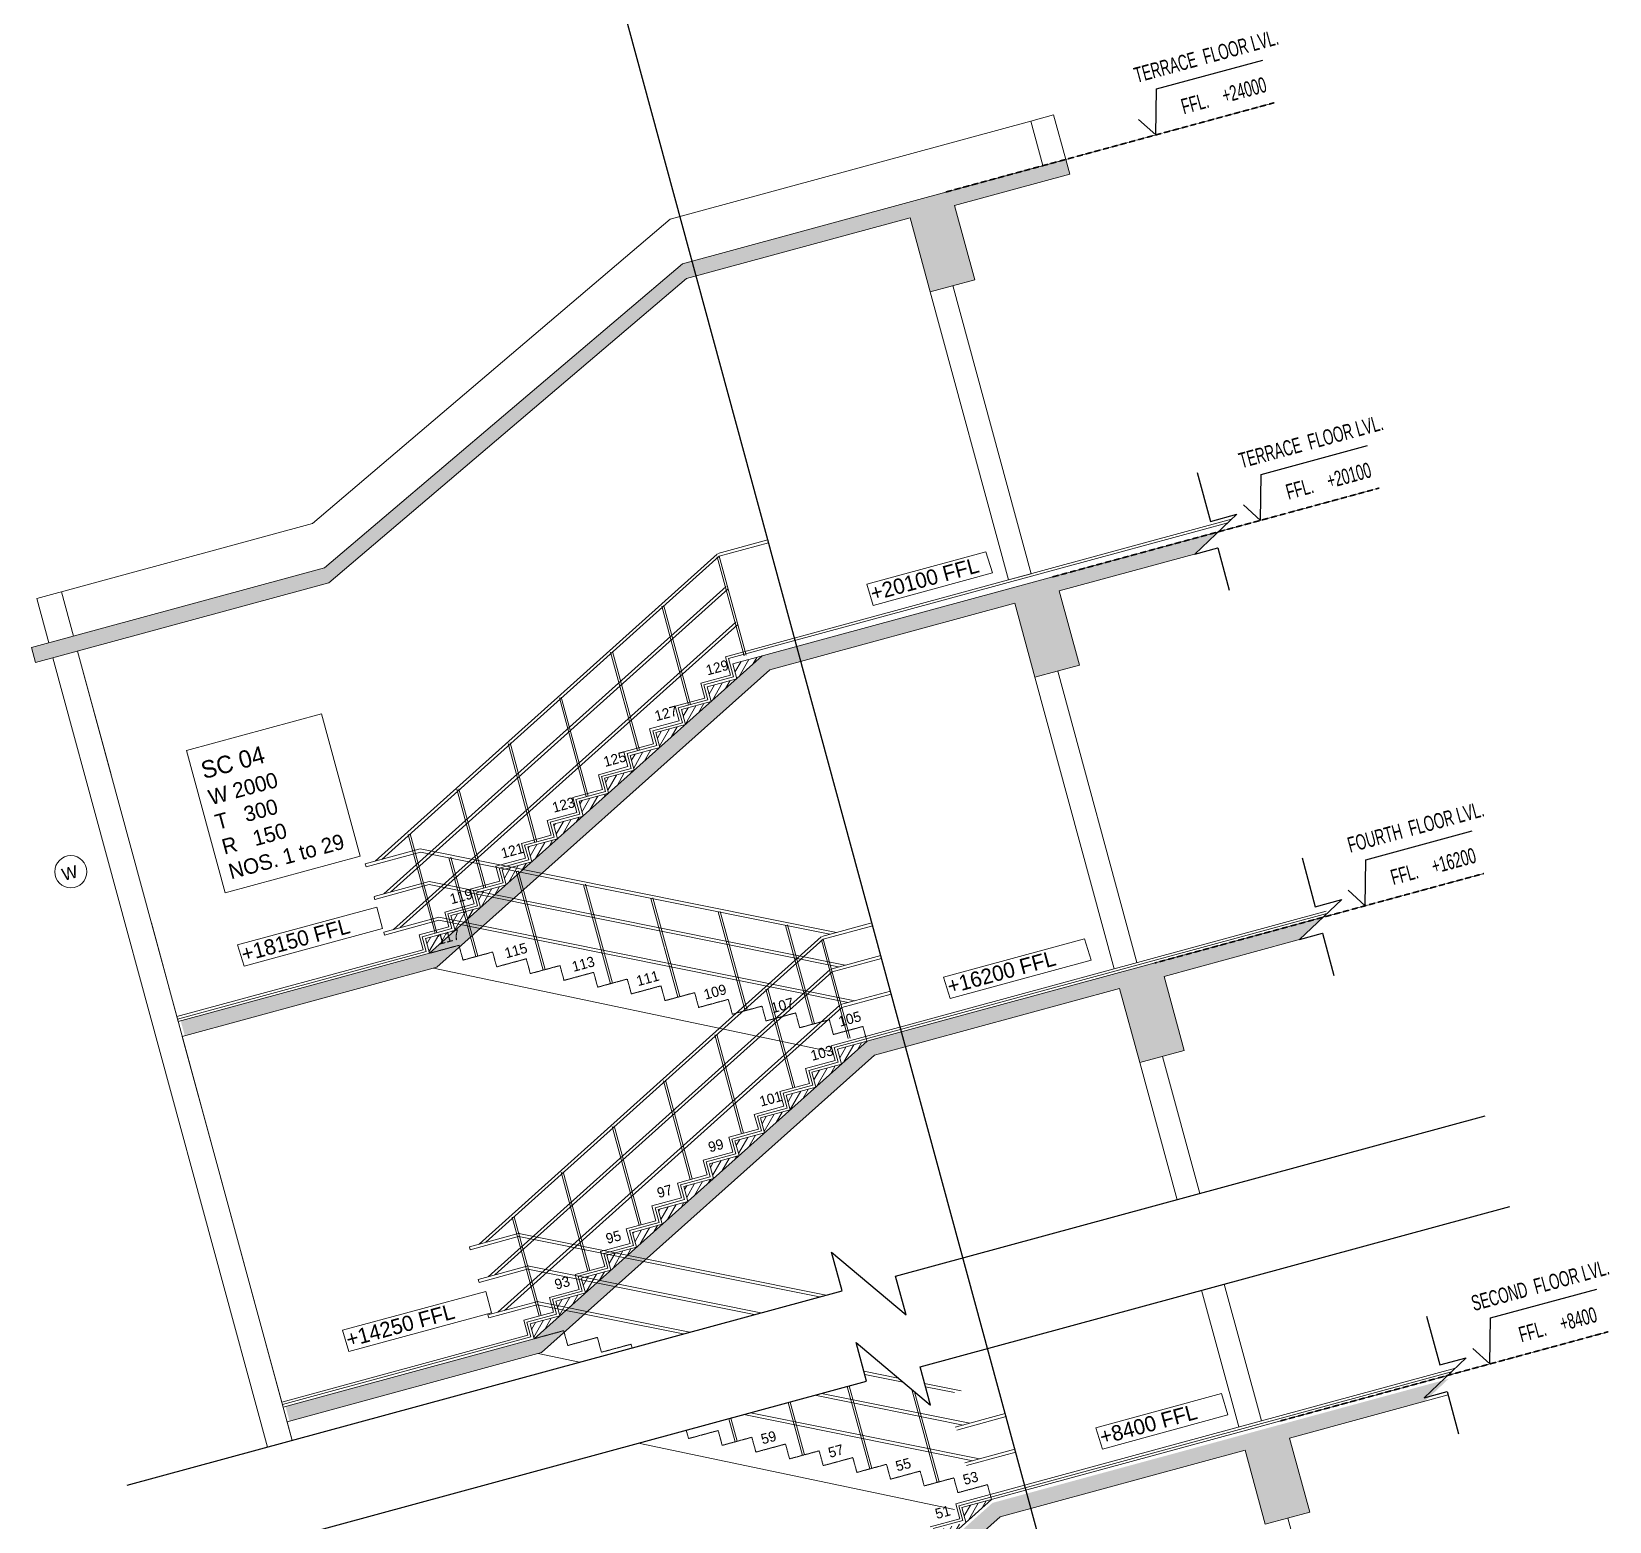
# Model space of a CAD drawing. Header units: millimetres. Extents: x -31731215 to 29997125, y -14487545 to 25622576.
# Drawn here: x 2429558 to 2443785, y -919515 to -906086 of the extents above; entities that cross this region are included whole.
import ezdxf
from ezdxf.enums import TextEntityAlignment as Align

# ---------------------------------------------------------------- set-up
doc = ezdxf.new("R2010")
doc.units = ezdxf.units.MM
doc.header["$MEASUREMENT"] = 0
doc.linetypes.add('1', pattern=[0])
doc.linetypes.add('HIDDEN', pattern=[0.375, 0.25, -0.125])
for name, color, linetype in [('18SC1', 3, 'Continuous'), ('elevation lines', 5, 'Continuous'), ('Texty', 3, 'Continuous')]:
    doc.layers.add(name, color=color, linetype=linetype)
for name, color, linetype, lineweight in [('DIMENSIONS', 2, '1', 15), ('ELEVATION', 5, 'Continuous', 9), ('HATCH', 8, '1', 18), ('SECTION', 7, 'Continuous', 35), ('Text', 11, 'Continuous', 9), ('WALL', 10, '1', 20), ('walls', 10, 'Continuous', 20)]:
    doc.layers.add(name, color=color, linetype=linetype, lineweight=lineweight)

msp = doc.modelspace()

# ---------------------------------------------------------------- hatches: boundary and pattern name
at = {"layer": 'HATCH'}
h = msp.add_hatch(dxfattribs=at)
h.set_pattern_fill('AR-CONC', color=256, scale=36.923077, angle=15.2086876)
h.set_pattern_definition([(65.208688, (2851691.3, -484812.11), (261.637476, 47.11697), [27.69231, -304.61538]), (10.20869, (2851691.3, -484812.1), (-122.29606, 254.5656), [22.15385, -243.69231]), (115.66013, (2851713.1, -484808.19), (139.34141, 301.68257), [23.53484, -258.88324]), (61.39289, (2851671.93, -484740.85), (396.28971, 44.40112), [41.53846, -456.92308]), (111.84432, (2851704.96, -484737.15), (238.6638, 437.61112), [35.30228, -388.32508]), (6.39285, (2851671.93, -484740.85), (238.6638, 437.61112), [33.23077, -365.53846]), (36.208688, (2851712.4, -484748.98), (251.67605, -85.634936), [27.69231, -304.61538]), (341.20869, (2851712.4, -484748.98), (16.4533, 281.9384), [22.15385, -243.69231]), (86.66013, (2851733.38, -484756.12), (268.12935, 196.30346), [23.53484, -258.88324]), (52.708688, (2851691.31, -484812.11), (-27.912331, 119.787612), [0, -240.73846, 0, -247.384615, 0, -244.615385]), (22.708688, (2851691.3, -484812.11), (55.5278, 166.010068), [0, -141.046154, 0, -235.2, 0, -93.23077]), (342.708688, (2851611.85, -484833.71), (192.385171, 43.671009), [0, -92.307692, 0, -288, 0, -382.153846]), (332.708688, (2851576.22, -484843.4), (198.092304, 92.15609), [0, -120, 0, -191.26154, 0, -271.384615])])
h.paths.add_polyline_path([(2432200.858, -910920.345), (2429558.338, -911638.732), (2429594.661, -911772.344), (2432237.181, -911053.957), (2435462.212, -908311.881), (2437479.448, -907763.481), (2437661.064, -908431.542), (2438061.901, -908322.572), (2437880.284, -907654.511), (2438918.337, -907372.31), (2438882.013, -907238.697), (2435425.889, -908178.268)])
h = msp.add_hatch(dxfattribs=at)
h.set_pattern_fill('AR-CONC', color=256, scale=36.923077, angle=15.2086876)
h.set_pattern_definition([(65.208688, (2851691.3, -484812.11), (261.637476, 47.11697), [27.69231, -304.61538]), (10.20869, (2851691.3, -484812.1), (-122.29606, 254.5656), [22.15385, -243.69231]), (115.66013, (2851713.1, -484808.19), (139.34141, 301.68257), [23.53484, -258.88324]), (61.39289, (2851671.93, -484740.85), (396.28971, 44.40112), [41.53846, -456.92308]), (111.84432, (2851704.96, -484737.15), (238.6638, 437.61112), [35.30228, -388.32508]), (6.39285, (2851671.93, -484740.85), (238.6638, 437.61112), [33.23077, -365.53846]), (36.208688, (2851712.4, -484748.98), (251.67605, -85.634936), [27.69231, -304.61538]), (341.20869, (2851712.4, -484748.98), (16.4533, 281.9384), [22.15385, -243.69231]), (86.66013, (2851733.38, -484756.12), (268.12935, 196.30346), [23.53484, -258.88324]), (52.708688, (2851691.31, -484812.11), (-27.912331, 119.787612), [0, -240.73846, 0, -247.384615, 0, -244.615385]), (22.708688, (2851691.3, -484812.11), (55.5278, 166.010068), [0, -141.046154, 0, -235.2, 0, -93.23077]), (342.708688, (2851611.85, -484833.71), (192.385171, 43.671009), [0, -92.307692, 0, -288, 0, -382.153846]), (332.708688, (2851576.22, -484843.4), (198.092304, 92.15609), [0, -120, 0, -191.26154, 0, -271.384615])])
h.paths.add_polyline_path([(2433421.92, -914332.792), (2433145.266, -914394.261), (2430903.582, -915003.678), (2430939.906, -915137.29), (2433213.131, -914519.299)])
h.paths.add_polyline_path([(2440045.681, -910796.493), (2440258.016, -910595.282), (2436146.978, -911712.895), (2433145.266, -914394.261), (2433421.92, -914332.792), (2436214.843, -911837.933), (2438423.855, -911237.398), (2438605.472, -911905.458), (2439006.309, -911796.488), (2438824.692, -911128.428)])
h = msp.add_hatch(dxfattribs=at)
h.set_pattern_fill('ANSI31', color=256, scale=415.384615, angle=15.2086876)
h.set_pattern_definition([(60.208688, (2882054.92, -445031.09), (-45.0609645, 25.797585), [])])
h.paths.add_polyline_path([(2433376.167, -914188.002), (2433108.942, -914260.649), (2433145.266, -914394.261)])
h.paths.add_polyline_path([(2433607.068, -913981.743), (2433339.843, -914054.39), (2433376.167, -914188.002)])
h.paths.add_polyline_path([(2433837.969, -913775.484), (2433570.744, -913848.131), (2433607.068, -913981.743)])
h.paths.add_polyline_path([(2434068.87, -913569.226), (2433801.645, -913641.872), (2433837.969, -913775.484)])
h.paths.add_polyline_path([(2434299.771, -913362.967), (2434032.546, -913435.613), (2434068.87, -913569.226)])
h.paths.add_polyline_path([(2434530.672, -913156.708), (2434263.447, -913229.354), (2434299.771, -913362.967)])
h.paths.add_polyline_path([(2434761.572, -912950.449), (2434494.348, -913023.096), (2434530.672, -913156.708)])
h.paths.add_polyline_path([(2434992.473, -912744.19), (2434725.249, -912816.837), (2434761.572, -912950.449)])
h.paths.add_polyline_path([(2435223.374, -912537.931), (2434956.15, -912610.578), (2434992.473, -912744.19)])
h.paths.add_polyline_path([(2435454.275, -912331.672), (2435187.051, -912404.319), (2435223.374, -912537.931)])
h.paths.add_polyline_path([(2435685.176, -912125.413), (2435417.952, -912198.06), (2435454.275, -912331.672)])
h.paths.add_polyline_path([(2435916.077, -911919.154), (2435648.853, -911991.801), (2435685.176, -912125.413)])
h.paths.add_polyline_path([(2436146.978, -911712.895), (2435879.754, -911785.542), (2435916.077, -911919.154)])
h = msp.add_hatch(dxfattribs=at)
h.set_pattern_fill('AR-CONC', color=256, scale=36.923077, angle=15.2086876)
h.set_pattern_definition([(65.208688, (2852635.71, -488286.03), (261.637476, 47.11697), [27.69231, -304.61538]), (10.20869, (2852635.71, -488286.03), (-122.29606, 254.5656), [22.15385, -243.69231]), (115.66013, (2852657.52, -488282.1), (139.34141, 301.68257), [23.53484, -258.88324]), (61.39289, (2852616.34, -488214.77), (396.28971, 44.40112), [41.53846, -456.92308]), (111.84432, (2852649.37, -488211.07), (238.6638, 437.61112), [35.30228, -388.32508]), (6.39285, (2852616.34, -488214.77), (238.6638, 437.61112), [33.23077, -365.53846]), (36.208688, (2852656.81, -488222.9), (251.67605, -85.634936), [27.69231, -304.61538]), (341.20869, (2852656.81, -488222.9), (16.4533, 281.9384), [22.15385, -243.69231]), (86.66013, (2852677.8, -488230.03), (268.12935, 196.30346), [23.53484, -258.88324]), (52.708688, (2852635.71, -488286.03), (-27.912331, 119.787612), [0, -240.73846, 0, -247.384615, 0, -244.615385]), (22.708688, (2852635.71, -488286.03), (55.5278, 166.010068), [0, -141.046154, 0, -235.2, 0, -93.23077]), (342.708688, (2852556.26, -488307.63), (192.385171, 43.671009), [0, -92.307692, 0, -288, 0, -382.153846]), (332.708688, (2852520.63, -488317.31), (198.092304, 92.15609), [0, -120, 0, -191.26154, 0, -271.384615])])
h.paths.add_polyline_path([(2434366.328, -917806.708), (2434089.674, -917868.177), (2431847.99, -918477.594), (2431884.313, -918611.207), (2434157.539, -917993.215)])
h.paths.add_polyline_path([(2440990.089, -914270.41), (2441202.423, -914069.198), (2437091.386, -915186.812), (2434089.674, -917868.177), (2434366.328, -917806.708), (2437159.251, -915311.849), (2439368.263, -914711.314), (2439549.88, -915379.375), (2439950.716, -915270.405), (2439769.1, -914602.344)])
h = msp.add_hatch(dxfattribs=at)
h.set_pattern_fill('ANSI31', color=256, scale=415.384615, angle=15.2086876)
h.set_pattern_definition([(60.208688, (2882999.326, -448505.005), (-45.0609645, 25.797585), [])])
h.paths.add_polyline_path([(2434320.575, -917661.919), (2434053.35, -917734.565), (2434089.674, -917868.177)])
h.paths.add_polyline_path([(2434551.476, -917455.66), (2434284.251, -917528.306), (2434320.575, -917661.919)])
h.paths.add_polyline_path([(2434782.376, -917249.401), (2434515.152, -917322.047), (2434551.476, -917455.66)])
h.paths.add_polyline_path([(2435013.277, -917043.142), (2434746.053, -917115.789), (2434782.376, -917249.401)])
h.paths.add_polyline_path([(2435244.178, -916836.883), (2434976.954, -916909.53), (2435013.277, -917043.142)])
h.paths.add_polyline_path([(2435475.079, -916630.624), (2435207.855, -916703.271), (2435244.178, -916836.883)])
h.paths.add_polyline_path([(2435705.98, -916424.365), (2435438.756, -916497.012), (2435475.079, -916630.624)])
h.paths.add_polyline_path([(2435936.881, -916218.106), (2435669.657, -916290.753), (2435705.98, -916424.365)])
h.paths.add_polyline_path([(2436167.782, -916011.847), (2435900.558, -916084.494), (2435936.881, -916218.106)])
h.paths.add_polyline_path([(2436398.683, -915805.588), (2436131.459, -915878.235), (2436167.782, -916011.847)])
h.paths.add_polyline_path([(2436629.584, -915599.329), (2436362.36, -915671.976), (2436398.683, -915805.588)])
h.paths.add_polyline_path([(2436860.485, -915393.07), (2436593.261, -915465.717), (2436629.584, -915599.329)])
h.paths.add_polyline_path([(2437091.386, -915186.812), (2436824.162, -915259.458), (2436860.485, -915393.07)])
h = msp.add_hatch(dxfattribs=at)
h.set_pattern_fill('AR-CONC', color=256, scale=36.923077, angle=15.2086876)
h.set_pattern_definition([(65.208688, (2853766.97, -492447.25), (261.637476, 47.11697), [27.69231, -304.61538]), (10.20869, (2853766.97, -492447.25), (-122.29606, 254.5656), [22.15385, -243.69231]), (115.66013, (2853788.77, -492443.32), (139.34141, 301.68257), [23.53484, -258.88324]), (61.39289, (2853747.6, -492376), (396.28971, 44.40112), [41.53846, -456.92308]), (111.84432, (2853780.62, -492372.3), (238.6638, 437.61112), [35.30228, -388.32508]), (6.39285, (2853747.6, -492376), (238.6638, 437.61112), [33.23077, -365.53846]), (36.208688, (2853788.07, -492384.11), (251.67605, -85.634936), [27.69231, -304.61538]), (341.20869, (2853788.07, -492384.11), (16.4533, 281.9384), [22.15385, -243.69231]), (86.66013, (2853809.04, -492391.25), (268.12935, 196.30346), [23.53484, -258.88324]), (52.708688, (2853766.97, -492447.245), (-27.912331, 119.787612), [0, -240.73846, 0, -247.384615, 0, -244.615385]), (22.708688, (2853766.97, -492447.25), (55.5278, 166.010068), [0, -141.046154, 0, -235.2, 0, -93.23077]), (342.708688, (2853687.51, -492468.85), (192.385171, 43.671009), [0, -92.307692, 0, -288, 0, -382.153846]), (332.708688, (2853651.88, -492478.53), (198.092304, 92.15609), [0, -120, 0, -191.26154, 0, -271.384615])])
h.paths.add_polyline_path([(2435497.583, -921967.925), (2435220.929, -922029.395), (2432979.245, -922638.812), (2433015.569, -922772.424), (2435288.794, -922154.432)])
h.paths.add_polyline_path([(2442121.344, -918431.627), (2442333.679, -918230.415), (2438222.641, -919348.029), (2435220.929, -922029.395), (2435497.583, -921967.925), (2438290.506, -919473.066), (2440499.518, -918872.531), (2440681.135, -919540.592), (2441081.972, -919431.622), (2440900.355, -918763.561)])
h = msp.add_hatch(dxfattribs=at)
h.set_pattern_fill('ANSI31', color=256, scale=415.384615, angle=15.2086876)
h.set_pattern_definition([(60.208688, (2884122.106, -452635.046), (-45.0609645, 25.797585), [])])
h.paths.add_polyline_path([(2435443.354, -921791.96), (2435176.13, -921864.606), (2435212.453, -921998.218)])
h.paths.add_polyline_path([(2435674.255, -921585.701), (2435407.031, -921658.347), (2435443.354, -921791.96)])
h.paths.add_polyline_path([(2435905.156, -921379.442), (2435637.932, -921452.088), (2435674.255, -921585.701)])
h.paths.add_polyline_path([(2436136.057, -921173.183), (2435868.833, -921245.83), (2435905.156, -921379.442)])
h.paths.add_polyline_path([(2436366.958, -920966.924), (2436099.734, -921039.571), (2436136.057, -921173.183)])
h.paths.add_polyline_path([(2436597.859, -920760.665), (2436330.635, -920833.312), (2436366.958, -920966.924)])
h.paths.add_polyline_path([(2436828.76, -920554.406), (2436561.536, -920627.053), (2436597.859, -920760.665)])
h.paths.add_polyline_path([(2437059.661, -920348.147), (2436792.437, -920420.794), (2436828.76, -920554.406)])
h.paths.add_polyline_path([(2437290.562, -920141.888), (2437023.338, -920214.535), (2437059.661, -920348.147)])
h.paths.add_polyline_path([(2437521.463, -919935.629), (2437254.239, -920008.276), (2437290.562, -920141.888)])
h.paths.add_polyline_path([(2437752.364, -919729.37), (2437485.14, -919802.017), (2437521.463, -919935.629)])
h.paths.add_polyline_path([(2437983.265, -919523.111), (2437716.04, -919595.758), (2437752.364, -919729.37)])
h.paths.add_polyline_path([(2438214.166, -919316.853), (2437946.941, -919389.499), (2437983.265, -919523.111)])

# ---------------------------------------------------------------- linework, layer by layer
at = {"layer": '18SC1'}
for p, q in [((2439694.474, -907017.825), (2439540.108, -906878.634)), ((2440638.881, -910491.741), (2440484.515, -910352.55)), ((2441583.289, -913965.657), (2441428.923, -913826.466)), ((2442706.069, -918095.698), (2442551.703, -917956.507))]:
    msp.add_line(p, q, dxfattribs=at)
for points in [[(2439694.474, -907017.825), (2439700.326, -906603.162), (2440658.515, -906342.672)], [(2440638.881, -910491.741), (2440644.734, -910077.079), (2441602.923, -909816.588)], [(2441583.289, -913965.657), (2441589.142, -913550.995), (2442547.331, -913290.505)], [(2442706.069, -918095.698), (2442711.922, -917681.036), (2443670.111, -917420.546)]]:
    msp.add_lwpolyline(points, dxfattribs=at)
at = {"layer": 'ELEVATION', "color": 6}
for p, q in [((2436196.494, -910668.082, 0), (2435744.634, -910790.923, 0)), ((2435758.207, -910815.93, 0), (2436203.581, -910694.852, 0)), ((2436203.581, -910694.852, 0), (2436196.316, -910668.13, 0)), ((2432655.775, -913563.819, 0), (2435739.708, -910795.323, 0)), ((2432715.235, -913547.654, 0), (2435758.207, -910815.93, 0)), ((2435982.548, -911711.521, 0), (2435740.392, -910820.773, 0)), ((2435982.548, -911711.521, 0), (2435740.392, -910820.773, 0)), ((2436000.363, -911706.678, 0), (2435758.207, -910815.93, 0)), ((2436000.363, -911706.678, 0), (2435758.207, -910815.93, 0)), ((2432735.686, -913857.765, 0), (2435819.619, -911089.27, 0)), ((2432795.147, -913841.601, 0), (2435838.119, -911109.877, 0)), ((2435482.712, -912156.54, 0), (2435240.556, -911265.792, 0)), ((2435482.712, -912156.54, 0), (2435240.556, -911265.792, 0)), ((2435500.526, -912151.697, 0), (2435258.371, -911260.949, 0)), ((2435500.526, -912151.697, 0), (2435258.371, -911260.949, 0)), ((2432822.862, -914178.434, 0), (2435906.796, -911409.939, 0)), ((2432882.323, -914162.27, 0), (2435925.295, -911430.546, 0)), ((2435020.91, -912569.058, 0), (2434778.754, -911678.31, 0)), ((2435020.91, -912569.058, 0), (2434778.754, -911678.31, 0)), ((2435038.725, -912564.215, 0), (2434796.569, -911673.467, 0)), ((2435038.725, -912564.215, 0), (2434796.569, -911673.467, 0)), ((2434559.108, -912981.576, 0), (2434316.952, -912090.828, 0)), ((2434559.108, -912981.576, 0), (2434316.952, -912090.828, 0)), ((2434576.923, -912976.733, 0), (2434334.767, -912085.985, 0)), ((2434576.923, -912976.733, 0), (2434334.767, -912085.985, 0)), ((2434097.306, -913394.094, 0), (2433855.15, -912503.346, 0)), ((2434097.306, -913394.094, 0), (2433855.15, -912503.346, 0)), ((2434115.121, -913389.25, 0), (2433872.965, -912498.503, 0)), ((2434115.121, -913389.25, 0), (2433872.965, -912498.503, 0)), ((2433635.504, -913806.611, 0), (2433393.348, -912915.864, 0)), ((2433635.504, -913806.611, 0), (2433393.348, -912915.864, 0)), ((2433653.319, -913801.768, 0), (2433411.163, -912911.021, 0)), ((2433653.319, -913801.768, 0), (2433411.163, -912911.021, 0)), ((2433195.971, -914213.075, 0), (2432953.815, -913322.328, 0)), ((2433195.971, -914213.075, 0), (2432953.815, -913322.328, 0)), ((2433213.786, -914208.232, 0), (2432971.63, -913317.484, 0)), ((2433213.786, -914208.232, 0), (2432971.63, -913317.484, 0)), ((2432566.7, -913588.034, 0), (2433063.097, -913453.085, 0)), ((2436815.114, -914206.651, 0), (2433063.097, -913453.085, 0)), ((2432574.142, -913614.708, 0), (2432566.878, -913587.986, 0)), ((2433064.054, -913481.523, 0), (2432574.142, -913614.708, 0)), ((2436755.361, -914222.895, 0), (2433064.054, -913481.523, 0)), ((2433563.718, -914423.989, 0), (2433321.562, -913533.241, 0)), ((2433563.718, -914423.989, 0), (2433321.562, -913533.241, 0)), ((2433581.533, -914419.146, 0), (2433339.377, -913528.398, 0)), ((2433581.533, -914419.146, 0), (2433339.377, -913528.398, 0)), ((2432646.612, -913881.981, 0), (2433143.009, -913747.032, 0)), ((2436895.025, -914500.598, 0), (2433143.009, -913747.032, 0)), ((2434170.813, -914545.92, 0), (2433928.658, -913655.172, 0)), ((2434170.813, -914545.92, 0), (2433928.658, -913655.172, 0)), ((2434188.628, -914541.077, 0), (2433946.473, -913650.329, 0)), ((2434188.628, -914541.077, 0), (2433946.473, -913650.329, 0)), ((2432654.675, -913910.939, 0), (2432647.41, -913884.216, 0)), ((2433143.965, -913775.469, 0), (2432654.054, -913908.655, 0)), ((2436835.272, -914516.842, 0), (2433143.965, -913775.469, 0)), ((2434777.909, -914667.851, 0), (2434535.753, -913777.103, 0)), ((2434777.909, -914667.851, 0), (2434535.753, -913777.103, 0)), ((2434795.724, -914663.008, 0), (2434553.568, -913772.26, 0)), ((2434795.724, -914663.008, 0), (2434553.568, -913772.26, 0)), ((2435385.004, -914789.782, 0), (2435142.848, -913899.034, 0)), ((2435385.004, -914789.782, 0), (2435142.848, -913899.034, 0)), ((2435402.819, -914784.938, 0), (2435160.663, -913894.191, 0)), ((2435402.819, -914784.938, 0), (2435160.663, -913894.191, 0)), ((2435992.1, -914911.712, 0), (2435749.944, -914020.965, 0)), ((2435992.1, -914911.712, 0), (2435749.944, -914020.965, 0)), ((2436009.915, -914906.869, 0), (2435767.759, -914016.121, 0)), ((2436009.915, -914906.869, 0), (2435767.759, -914016.121, 0)), ((2432733.788, -914202.65, 0), (2433230.185, -914067.701, 0)), ((2433231.141, -914096.139, 0), (2432741.23, -914229.324, 0)), ((2436982.201, -914821.267, 0), (2433230.185, -914067.701, 0)), ((2436922.448, -914837.511, 0), (2433231.141, -914096.139, 0)), ((2436599.195, -915033.643, 0), (2436357.039, -914142.895, 0)), ((2436599.195, -915033.643, 0), (2436357.039, -914142.895, 0)), ((2436617.01, -915028.8, 0), (2436374.854, -914138.052, 0)), ((2436617.01, -915028.8, 0), (2436374.854, -914138.052, 0)), ((2437135.294, -914119.608, 0), (2436683.434, -914242.449, 0)), ((2436697.007, -914267.456, 0), (2437142.381, -914146.379, 0)), ((2437142.381, -914146.379, 0), (2437135.117, -914119.656, 0)), ((2432741.851, -914231.608, 0), (2432734.586, -914204.885, 0)), ((2433594.575, -917015.345, 0), (2436678.508, -914246.85, 0)), ((2433654.036, -916999.18, 0), (2436697.007, -914267.456, 0)), ((2436921.348, -915163.047, 0), (2436679.192, -914272.3, 0)), ((2436921.348, -915163.047, 0), (2436679.192, -914272.3, 0)), ((2436939.163, -915158.204, 0), (2436697.007, -914267.456, 0)), ((2436939.163, -915158.204, 0), (2436697.007, -914267.456, 0)), ((2437215.206, -914413.555, 0), (2436763.346, -914536.396, 0)), ((2436776.919, -914561.403, 0), (2437222.293, -914440.325, 0)), ((2437222.293, -914440.325, 0), (2437215.028, -914413.603, 0)), ((2433674.487, -917309.291, 0), (2436758.42, -914540.796, 0)), ((2433733.947, -917293.127, 0), (2436776.919, -914561.403, 0)), ((2436421.512, -915608.066, 0), (2436179.356, -914717.319, 0)), ((2436421.512, -915608.066, 0), (2436179.356, -914717.319, 0)), ((2436439.327, -915603.223, 0), (2436197.171, -914712.475, 0)), ((2436439.327, -915603.223, 0), (2436197.171, -914712.475, 0)), ((2437302.382, -914734.224, 0), (2436850.522, -914857.065, 0)), ((2437309.469, -914760.995, 0), (2437302.204, -914734.272, 0)), ((2433761.663, -917629.961, 0), (2436845.596, -914861.466, 0)), ((2433821.123, -917613.796, 0), (2436864.095, -914882.072, 0)), ((2436864.095, -914882.072, 0), (2437309.469, -914760.995, 0)), ((2435959.71, -916020.584, 0), (2435717.554, -915129.836, 0)), ((2435959.71, -916020.584, 0), (2435717.554, -915129.836, 0)), ((2435977.525, -916015.741, 0), (2435735.369, -915124.993, 0)), ((2435977.525, -916015.741, 0), (2435735.369, -915124.993, 0)), ((2435497.908, -916433.102, 0), (2435255.752, -915542.354, 0)), ((2435497.908, -916433.102, 0), (2435255.752, -915542.354, 0)), ((2435515.723, -916428.259, 0), (2435273.567, -915537.511, 0)), ((2435515.723, -916428.259, 0), (2435273.567, -915537.511, 0)), ((2435036.106, -916845.62, 0), (2434793.95, -915954.872, 0)), ((2435036.106, -916845.62, 0), (2434793.95, -915954.872, 0)), ((2435053.921, -916840.777, 0), (2434811.765, -915950.029, 0)), ((2435053.921, -916840.777, 0), (2434811.765, -915950.029, 0)), ((2434574.304, -917258.138, 0), (2434332.148, -916367.39, 0)), ((2434574.304, -917258.138, 0), (2434332.148, -916367.39, 0)), ((2434592.119, -917253.294, 0), (2434349.963, -916362.547, 0)), ((2434592.119, -917253.294, 0), (2434349.963, -916362.547, 0)), ((2434134.771, -917664.602, 0), (2433892.615, -916773.854, 0)), ((2434134.771, -917664.602, 0), (2433892.615, -916773.854, 0)), ((2434152.586, -917659.758, 0), (2433910.43, -916769.011, 0)), ((2434152.586, -917659.758, 0), (2433910.43, -916769.011, 0)), ((2433505.5, -917039.56, 0), (2433957.36, -916916.719, 0)), ((2433958.317, -916945.157, 0), (2433512.943, -917066.234, 0)), ((2436722.608, -917475.082, 0), (2433951.052, -916918.434, 0)), ((2436662.855, -917491.326, 0), (2433952.008, -916946.871, 0)), ((2433512.943, -917066.234, 0), (2433505.678, -917039.512, 0)), ((2433585.412, -917333.507, 0), (2434037.272, -917210.666, 0)), ((2434038.228, -917239.103, 0), (2433592.854, -917360.181, 0)), ((2436134.715, -917634.904, 0), (2434030.963, -917212.381, 0)), ((2436074.962, -917651.149, 0), (2434031.92, -917240.818, 0)), ((2433592.854, -917360.181, 0), (2433585.589, -917333.459, 0)), ((2433672.588, -917654.176, 0), (2434124.448, -917531.335, 0)), ((2434125.404, -917559.772, 0), (2433680.03, -917680.85, 0)), ((2435493.376, -917809.257, 0), (2434118.139, -917533.05, 0)), ((2435433.623, -917825.501, 0), (2434119.096, -917561.487, 0)), ((2433680.03, -917680.85, 0), (2433672.766, -917654.128, 0)), ((2437373.18, -918223.062, 0), (2437062.661, -918160.697, 0)), ((2437115.326, -919041.632, 0), (2436913.448, -918299.045, 0)), ((2437115.326, -919041.632, 0), (2436913.448, -918299.045, 0)), ((2437133.141, -919036.789, 0), (2436931.263, -918294.201, 0)), ((2437133.141, -919036.789, 0), (2436931.263, -918294.201, 0)), ((2437417.219, -918260.153, 0), (2437070.783, -918190.573, 0)), ((2437938.34, -918336.571, 0), (2437610.585, -918270.743, 0)), ((2437878.587, -918352.815, 0), (2437618.707, -918300.62, 0)), ((2438265.161, -918276.42, 0), (2438257.896, -918249.697, 0)), ((2436508.23, -918919.701, 0), (2436379, -918444.338, 0)), ((2436508.23, -918919.701, 0), (2436379, -918444.338, 0)), ((2436526.045, -918914.858, 0), (2436396.815, -918439.495, 0)), ((2436526.045, -918914.858, 0), (2436396.815, -918439.495, 0)), ((2437958.498, -918646.762, 0), (2436621.875, -918378.311, 0)), ((2438018.251, -918630.518, 0), (2436681.629, -918362.066, 0)), ((2437722.421, -919163.563, 0), (2437494.522, -918325.258, 0)), ((2437722.421, -919163.563, 0), (2437494.522, -918325.258, 0)), ((2437740.236, -919158.72, 0), (2437519.335, -918346.155, 0)), ((2437740.236, -919158.72, 0), (2437519.335, -918346.155, 0)), ((2435901.135, -918797.77, 0), (2435844.551, -918589.632, 0)), ((2435901.135, -918797.77, 0), (2435844.551, -918589.632, 0)), ((2435918.95, -918792.927, 0), (2435862.366, -918584.788, 0)), ((2435918.95, -918792.927, 0), (2435862.366, -918584.788, 0)), ((2438045.674, -918967.431, 0), (2435980.537, -918552.663, 0)), ((2438105.427, -918951.187, 0), (2436040.29, -918536.419, 0)), ((2438337.985, -918543.596, 0), (2437886.126, -918666.437, 0)), ((2437899.699, -918691.444, 0), (2438345.073, -918570.366, 0)), ((2438345.073, -918570.366, 0), (2438337.808, -918543.644, 0)), ((2438425.162, -918864.265, 0), (2437973.302, -918987.106, 0)), ((2438432.249, -918891.036, 0), (2438424.984, -918864.313, 0)), ((2437986.875, -919012.113, 0), (2438432.249, -918891.036, 0))]:
    msp.add_line(p, q, dxfattribs=at)
at = {"layer": 'ELEVATION'}
for p, q in [((2433181.589, -914527.873), (2436756.678, -915277.804, 0)), ((2431220.3, -916256.788), (2431583.534, -917592.909)), ((2434125.997, -918001.79, 0), (2434498.069, -918079.838, 0)), ((2435031.964, -918810.539, 0), (2437879.457, -919407.845, 0))]:
    msp.add_line(p, q, dxfattribs=at)
msp.add_lwpolyline([(2429605.959, -911195.325), (2432091.888, -910519.509), (2435316.919, -907777.432), (2438568.171, -906893.557)], dxfattribs=at)
at = {"layer": 'ELEVATION', "linetype": 'HIDDEN', "elevation": 0}
for points in [[(2436787.392, -915125.967), (2436751.069, -914992.355), (2436483.844, -915065.002), (2436447.521, -914931.39), (2436180.297, -915004.037), (2436143.973, -914870.425), (2435876.749, -914943.071), (2435840.425, -914809.459), (2435573.201, -914882.106), (2435536.878, -914748.494), (2435269.653, -914821.14), (2435233.33, -914687.528), (2434966.106, -914760.175), (2434929.782, -914626.563), (2434662.558, -914699.21), (2434626.235, -914565.597), (2434359.01, -914638.244), (2434322.687, -914504.632), (2434055.463, -914577.279), (2434019.139, -914443.667), (2433751.915, -914516.313), (2433715.592, -914382.701), (2433448.367, -914455.348), (2433412.044, -914321.736), (2433145.266, -914394.261)], [(2436786.946, -915126.089), (2437054.17, -915053.442), (2437090.493, -915187.054)], [(2434972.587, -917950.837), (2434963.547, -917917.583), (2434696.323, -917990.23), (2434659.999, -917856.617), (2434392.775, -917929.264), (2434356.452, -917795.652), (2434089.674, -917868.177)], [(2437910.172, -919256.008), (2437873.848, -919122.396), (2437606.624, -919195.043), (2437570.301, -919061.431), (2437303.076, -919134.078), (2437266.753, -919000.466), (2436999.529, -919073.112), (2436963.205, -918939.5), (2436695.981, -919012.147), (2436659.658, -918878.535), (2436392.433, -918951.181), (2436356.11, -918817.569), (2436088.885, -918890.216), (2436052.562, -918756.604), (2435785.338, -918829.251), (2435749.014, -918695.638), (2435481.79, -918768.285), (2435461.53, -918693.759)], [(2437909.725, -919256.13), (2438176.95, -919183.483), (2438213.273, -919317.095)]]:
    msp.add_lwpolyline(points, dxfattribs=at)
at = {"layer": 'elevation lines', "color": 2}
for p, q in [((2437348.054, -917305.05), (2442664.549, -915859.725)), ((2437569.772, -918120.619), (2442886.267, -916675.293))]:
    msp.add_line(p, q, dxfattribs=at)
at = {"layer": 'elevation lines', "color": 2, "elevation": 0}
for points in [[(2440068.889, -910060.769), (2440188.443, -910500.537), (2440426.21, -910435.898), (2440045.681, -910796.493), (2440253.539, -910739.986), (2440356.894, -911120.169)], [(2441013.296, -913534.685), (2441132.85, -913974.453), (2441370.618, -913909.815), (2440990.089, -914270.41), (2441197.946, -914213.902), (2441301.302, -914594.085)], [(2442136.076, -917664.726), (2442255.63, -918104.494), (2442493.397, -918039.856), (2442112.869, -918400.451), (2442320.726, -918343.943), (2442424.081, -918724.126)]]:
    msp.add_lwpolyline(points, dxfattribs=at)
at = {"layer": 'elevation lines', "color": 2}
for points in [[(2430420.709, -919188.296), (2436865.697, -917436.182), (2436770.724, -917086.834), (2437442.552, -917652.652), (2437348.054, -917305.05)], [(2430642.427, -920003.865), (2437087.414, -918251.751), (2436992.442, -917902.403), (2437664.27, -918468.22), (2437569.772, -918120.619)]]:
    msp.add_lwpolyline(points, dxfattribs=at)
at = {"layer": 'SECTION', "color": 8, "linetype": 'HIDDEN', "ltscale": 8}
for p, q in [((2437797.201, -907533.611), (2440763.083, -906727.316)), ((2438741.609, -911007.527), (2441707.491, -910201.232)), ((2439686.017, -914481.444), (2442651.899, -913675.148)), ((2440808.796, -918611.485), (2443774.679, -917805.189))]:
    msp.add_line(p, q, dxfattribs=at)
at = {"layer": 'Text'}
for points in [[(2437088.067, -911066.557), (2438163.366, -910774.229), (2438221.587, -910966.032), (2437146.288, -911258.36)], [(2437781.055, -914608.823), (2439053.226, -914262.975), (2439111.447, -914454.778), (2437839.276, -914800.626)], [(2439155.255, -918670.514), (2440285.704, -918363.194), (2440343.925, -918554.996), (2439213.476, -918862.317)]]:
    msp.add_lwpolyline(points, close=True, dxfattribs=at)
at = {"layer": 'Text', "elevation": 0}
for points in [[(2430954.886, -912565.882), (2432171.98, -912235.006), (2432521.047, -913519.019), (2431303.953, -913849.894)], [(2431416.354, -914318.655), (2432670.668, -913977.661), (2432722.496, -914171.202), (2431474.575, -914510.458)], [(2432360.762, -917792.571), (2433652.755, -917441.334), (2433705.029, -917634.754), (2432418.983, -917984.374)]]:
    msp.add_lwpolyline(points, close=True, dxfattribs=at)
at = {"layer": 'Text'}
msp.add_circle((2429912.337, -913658.863), 145.118, dxfattribs=at)
at = {"layer": 'Texty', "ltscale": 15}
msp.add_xline((2436196.494, -910668.082), (-0.262335498671, 0.964976728288), dxfattribs=at)
at = {"layer": 'WALL'}
for p, q in [((2438366.949, -911028.072), (2438571.869, -910972.363)), ((2429714.93, -911596.162), (2429605.959, -911195.325)), ((2429936.874, -911535.824), (2429827.904, -911134.988)), ((2431685.432, -918844.472), (2429751.253, -911729.774)), ((2431907.377, -918784.135), (2429973.198, -911669.437))]:
    msp.add_line(p, q, dxfattribs=at)
for points in [[(2438882.013, -907238.697), (2438773.043, -906837.861), (2438568.171, -906893.557), (2438677.141, -907294.393)], [(2437880.284, -907654.511), (2438918.337, -907372.31), (2438882.013, -907238.697), (2435425.889, -908178.268), (2432200.858, -910920.345), (2429558.338, -911638.732), (2429594.661, -911772.344), (2432237.181, -911053.957), (2435462.212, -908311.881), (2437479.448, -907763.481), (2437661.064, -908431.542), (2438061.901, -908322.572), (2437880.284, -907654.511)], [(2438366.949, -911028.072), (2437661.064, -908431.542)], [(2437865.984, -908375.833), (2438571.869, -910972.363)]]:
    msp.add_lwpolyline(points, dxfattribs=at)
at = {"layer": 'WALL', "elevation": 0}
for points in [[(2440253.539, -910739.986), (2438824.692, -911128.428), (2439006.309, -911796.488)], [(2439319.832, -914533.164), (2438605.472, -911905.458)], [(2439524.752, -914477.455), (2438810.392, -911849.75)], [(2441197.946, -914213.902), (2439769.1, -914602.344), (2439950.716, -915270.405)], [(2440090.751, -916559.429), (2439754.8, -915323.666)], [(2439885.831, -916615.138), (2439549.88, -915379.375)], [(2440442.612, -918663.205), (2440107.549, -917430.707)], [(2440647.532, -918607.496), (2440312.469, -917374.998)], [(2442329.202, -918375.119), (2440900.355, -918763.561), (2441081.972, -919431.622)], [(2441591.94, -922081.413), (2440886.055, -919484.883)]]:
    msp.add_lwpolyline(points, dxfattribs=at)
at = {"layer": 'walls'}
for p, q in [((2439126.549, -910845.484), (2440342.949, -910514.797)), ((2433145.266, -914394.261), (2436146.978, -911712.895, 0)), ((2430639.126, -914118.993), (2430881.282, -915009.741)), ((2430869.174, -914965.203), (2433088.621, -914361.832)), ((2430875.228, -914987.472), (2433116.943, -914378.046)), ((2430881.282, -915009.741), (2433145.266, -914394.261)), ((2433213.131, -914519.299), (2430917.605, -915143.353)), ((2434089.674, -917868.177), (2437091.386, -915186.812, 0)), ((2431583.534, -917592.909), (2431825.69, -918483.657)), ((2431813.582, -918439.12), (2434033.028, -917835.748)), ((2431819.636, -918461.388), (2434061.351, -917851.963)), ((2431825.69, -918483.657), (2434089.674, -917868.177)), ((2434157.539, -917993.215, 0), (2431862.013, -918617.269)), ((2435212.453, -921998.218), (2438214.166, -919316.853, 0))]:
    msp.add_line(p, q, dxfattribs=at)
at = {"layer": 'walls', "elevation": 0}
for points in [[(2433319.522, -914155.573), (2433283.198, -914021.961), (2433550.423, -913949.314), (2433514.099, -913815.702), (2433781.324, -913743.055), (2433745, -913609.443), (2434012.224, -913536.796), (2433975.901, -913403.184), (2434243.125, -913330.537), (2434206.802, -913196.925), (2434474.026, -913124.278), (2434437.703, -912990.666), (2434704.927, -912918.019), (2434668.604, -912784.407), (2434935.828, -912711.76), (2434899.505, -912578.148), (2435166.729, -912505.501), (2435130.406, -912371.889), (2435397.63, -912299.242), (2435361.307, -912165.63), (2435628.531, -912092.984), (2435592.208, -911959.371), (2435859.432, -911886.725), (2435814.633, -911721.936), (2440378.338, -910481.262)], [(2433376.167, -914188.002), (2433339.843, -914054.39), (2433607.068, -913981.743), (2433570.744, -913848.131), (2433837.969, -913775.484), (2433801.645, -913641.872), (2434068.87, -913569.226), (2434032.546, -913435.613), (2434299.771, -913362.967), (2434263.447, -913229.354), (2434530.672, -913156.708), (2434494.348, -913023.096), (2434761.572, -912950.449), (2434725.249, -912816.837), (2434992.473, -912744.19), (2434956.15, -912610.578), (2435223.374, -912537.931), (2435187.051, -912404.319), (2435454.275, -912331.672), (2435417.952, -912198.06), (2435685.176, -912125.413), (2435648.853, -911991.801), (2435916.077, -911919.154), (2435879.754, -911785.542), (2440425.567, -910549.732)], [(2433347.844, -914171.788), (2433311.521, -914038.175), (2433578.745, -913965.529), (2433542.422, -913831.916), (2433809.646, -913759.27), (2433773.323, -913625.658), (2434040.547, -913553.011), (2434004.224, -913419.399), (2434271.448, -913346.752), (2434235.125, -913213.14), (2434502.349, -913140.493), (2434466.026, -913006.881), (2434733.25, -912934.234), (2434696.927, -912800.622), (2434964.151, -912727.975), (2434927.827, -912594.363), (2435195.052, -912521.716), (2435158.728, -912388.104), (2435425.953, -912315.457), (2435389.629, -912181.845), (2435656.854, -912109.198), (2435620.53, -911975.586), (2435887.755, -911902.939), (2435842.956, -911738.151), (2439126.549, -910845.484)], [(2438824.692, -911128.428), (2439006.309, -911796.488), (2438605.472, -911905.458), (2438423.855, -911237.398), (2436214.843, -911837.933), (2433213.131, -914519.299)], [(2434263.929, -917629.489), (2434227.606, -917495.877), (2434494.83, -917423.23), (2434458.507, -917289.618), (2434725.731, -917216.971), (2434689.408, -917083.359), (2434956.632, -917010.712), (2434920.309, -916877.1), (2435187.533, -916804.453), (2435151.21, -916670.841), (2435418.434, -916598.194), (2435382.111, -916464.582), (2435649.335, -916391.935), (2435613.012, -916258.323), (2435880.236, -916185.677), (2435843.913, -916052.064), (2436111.137, -915979.418), (2436074.814, -915845.805), (2436342.038, -915773.159), (2436305.715, -915639.547), (2436572.939, -915566.9), (2436536.616, -915433.288), (2436803.84, -915360.641), (2436767.516, -915227.029), (2441231.758, -914013.394)], [(2434292.252, -917645.704), (2434255.929, -917512.092), (2434523.153, -917439.445), (2434486.83, -917305.833), (2434754.054, -917233.186), (2434717.731, -917099.574), (2434984.955, -917026.927), (2434948.631, -916893.315), (2435215.856, -916820.668), (2435179.532, -916687.056), (2435446.757, -916614.409), (2435410.433, -916480.797), (2435677.658, -916408.15), (2435641.334, -916274.538), (2435908.559, -916201.891), (2435872.235, -916068.279), (2436139.46, -915995.632), (2436103.136, -915862.02), (2436370.361, -915789.373), (2436334.037, -915655.761), (2436601.261, -915583.115), (2436564.938, -915449.502), (2436832.162, -915376.856), (2436795.839, -915243.244), (2441237.812, -914035.663)], [(2434320.575, -917661.919), (2434284.251, -917528.306), (2434551.476, -917455.66), (2434515.152, -917322.047), (2434782.376, -917249.401), (2434746.053, -917115.789), (2435013.277, -917043.142), (2434976.954, -916909.53), (2435244.178, -916836.883), (2435207.855, -916703.271), (2435475.079, -916630.624), (2435438.756, -916497.012), (2435705.98, -916424.365), (2435669.657, -916290.753), (2435936.881, -916218.106), (2435900.558, -916084.494), (2436167.782, -916011.847), (2436131.459, -915878.235), (2436398.683, -915805.588), (2436362.36, -915671.976), (2436629.584, -915599.329), (2436593.261, -915465.717), (2436860.485, -915393.07), (2436824.162, -915259.458), (2441369.975, -914023.648)], [(2433319.522, -914155.573), (2433052.297, -914228.219), (2433088.621, -914361.832)], [(2433347.844, -914171.788), (2433080.62, -914244.434), (2433116.943, -914378.046)], [(2433376.167, -914188.002), (2433108.942, -914260.649), (2433145.266, -914394.261)], [(2439769.1, -914602.344), (2439950.716, -915270.405), (2439549.88, -915379.375), (2439368.263, -914711.314), (2437159.251, -915311.849), (2434157.539, -917993.215)], [(2434263.929, -917629.489), (2433996.705, -917702.136), (2434033.028, -917835.748)], [(2434292.252, -917645.704), (2434025.028, -917718.35), (2434061.351, -917851.963)], [(2434320.575, -917661.919), (2434053.35, -917734.565), (2434089.674, -917868.177)], [(2437659.395, -919563.329), (2437926.62, -919490.682), (2437890.296, -919357.07), (2442395.981, -918132.169)], [(2437687.718, -919579.543), (2437954.942, -919506.897), (2437918.619, -919373.285), (2442360.592, -918165.704)], [(2437983.265, -919523.111), (2437946.941, -919389.499), (2442492.755, -918153.689)], [(2440900.355, -918763.561), (2441081.972, -919431.622), (2440681.135, -919540.592), (2440499.518, -918872.531), (2438290.506, -919473.066), (2435288.794, -922154.432)]]:
    msp.add_lwpolyline(points, dxfattribs=at)
at = {"layer": 'walls'}
for points in [[(2430275.892, -912782.871), (2429973.198, -911669.437)], [(2431220.3, -916256.788), (2430917.605, -915143.353)], [(2431907.377, -918784.135), (2431862.013, -918617.269)]]:
    msp.add_lwpolyline(points, dxfattribs=at)

# ---------------------------------------------------------------- texts
at = {"layer": 'DIMENSIONS', "color": 6, "linetype": 'HIDDEN', "char_height": 92.3077, "attachment_point": 1, "rotation": 15.2086876}
for s, insert in [('129', (2435628.72, -911800.938, 0)), ('127', (2435166.918, -912213.456, 0)), ('125', (2434705.116, -912625.974, 0)), ('123', (2434243.314, -913038.491, 0)), ('121', (2433781.513, -913451.009, 0)), ('119', (2433319.711, -913863.527, 0)), ('117', (2433206.934, -914228.989, 0)), ('115', (2433814.029, -914350.92, 0)), ('113', (2434421.125, -914472.851, 0)), ('111', (2435002.172, -914601.863, 0)), ('109', (2435609.267, -914723.794, 0)), ('107', (2436216.363, -914845.725, 0)), ('105', (2436823.458, -914967.655, 0)), ('103', (2436573.128, -915274.854, 0)), ('101', (2436111.326, -915687.372, 0)), ('99', (2435649.524, -916099.89, 0)), ('97', (2435187.722, -916512.408, 0)), ('95', (2434725.92, -916924.926, 0)), ('93', (2434264.118, -917337.443, 0)), ('59', (2436124.952, -918731.904, 0)), ('57', (2436732.047, -918853.835, 0)), ('55', (2437339.142, -918975.766, 0)), ('53', (2437946.238, -919097.696, 0)), ('51', (2437695.908, -919404.895, 0))]:
    msp.add_mtext_dynamic_manual_height_columns(s, width=5044.63794, gutter_width=25.4, heights=[0], dxfattribs=dict(at, insert=insert))
at = {"layer": 'Text', "width": 0.65}
for s, p in [('TERRACE  FLOOR LVL. ', (2440183.561, -906369.754, 0)), ('FFL.    +24000', (2440325.73, -906728.754, 0)), ('TERRACE  FLOOR LVL. ', (2441127.968, -909843.671, 0)), ('FFL.    +20100', (2441270.137, -910202.67, 0)), ('FOURTH  FLOOR LVL. ', (2442072.376, -913317.587, 0)), ('FFL.    +16200', (2442214.545, -913676.586, 0)), ('SECOND  FLOOR LVL. ', (2443195.156, -917447.628, 0)), ('FFL.    +8400', (2443337.325, -917806.627, 0))]:
    msp.add_text(s, height=138.46154, rotation=15.2086876, dxfattribs=at).set_placement(p, align=Align.CENTER)
at = {"layer": 'Text', "attachment_point": 1, "rotation": 15.2086876}
for s, width, insert, char_height in [('+20100 FFL', 32778.62353, (2437107.542, -911086.632), 138.4615), ('{\\H1.1333x;SC 04\\P}W 2000\\PT   300\\PR   150\\PNOS. 1 to 29 ', 150853.26079, (2431070.638, -912673.716, 0), 138.46154), ('W', 7763.5326, (2429820.426, -913635.442), 110.769), ('+18150 FFL', 32778.62353, (2431435.829, -914338.73, 0), 138.4615), ('+16200 FFL', 32778.62353, (2437800.53, -914628.898), 138.4615), ('+14250 FFL', 32778.62353, (2432380.236, -917812.646, 0), 138.4615), ('+8400 FFL', 32778.62353, (2439174.729, -918690.589), 138.4615)]:
    msp.add_mtext_dynamic_manual_height_columns(s, width=width, gutter_width=25.4, heights=[0], dxfattribs=dict(at, insert=insert, char_height=char_height))

doc.saveas('drawing.dxf')
